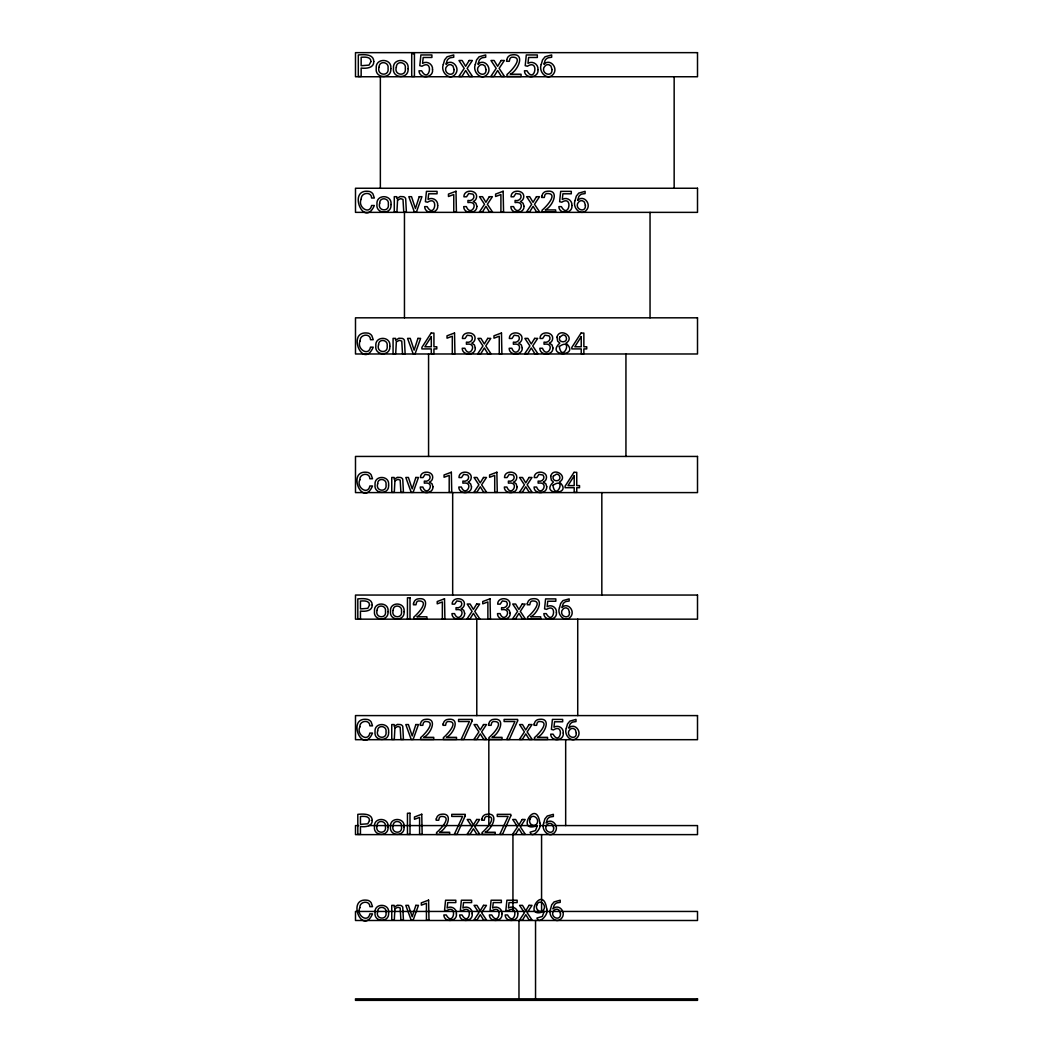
<?xml version="1.0" encoding="UTF-8"?>
<svg xmlns="http://www.w3.org/2000/svg" width="1053" height="1053" viewBox="0 0 1053 1053"><rect width="100%" height="100%" fill="white"/><g stroke="black" fill="none" stroke-linecap="round" stroke-linejoin="round"><path stroke-width="1.5" d="M358.783 825.578L355.493 825.578L355.493 834.621L697.507 834.621L697.507 825.578L539.518 825.578M368.642 825.578L536.24 825.578M538.004 911.45L355.493 911.45L355.493 920.493L697.507 920.493L697.507 911.45L542.94 911.45M674.157 76.751L674.157 188.25M650.043 212.364L650.043 317.822M625.943 353.979L625.943 456.436M601.829 492.593L601.829 595.05M577.728 619.164L577.728 715.592M565.672 739.693L565.672 825.578M541.571 834.621L541.571 911.45M535.543 920.493L535.543 998.849M518.971 920.493L518.971 998.849M512.943 834.621L512.943 911.45M488.829 739.693L488.829 825.578M476.785 619.164L476.785 715.592M452.672 492.593L452.672 595.05M428.571 353.979L428.571 456.436M404.457 212.364L404.457 317.822M380.357 76.751L380.357 188.25M539.899 823.077C542.453 828.145 531.778 839.438 530.133 832.199L535.503 830.567L537.346 825.552C514.864 834.345 536.148 796.687 539.899 823.077M546.731 908.963C549.297 914.017 538.609 925.311 536.964 918.084L542.334 916.439L544.177 911.437C521.709 920.23 542.979 882.572 546.731 908.963M361.245 199.07C357.178 206.704 369.485 215.575 371.604 205.506L374.355 205.506C363.746 229.488 346.661 187.21 369.721 191.541A6.555 6.555 0 0 1 372.933 193.936L374.355 198.017L371.604 198.017C371.551 191.041 360.679 192.567 361.245 199.07M360.192 340.764C356.125 348.359 368.379 357.191 370.498 347.161L373.236 347.161C362.666 371.051 345.66 328.944 368.616 333.261A6.529 6.529 0 0 1 371.814 335.644L373.236 339.711L370.498 339.711C370.445 332.761 359.613 334.275 360.192 340.764M379.067 67.234C376.316 75.566 389.452 76.922 388.057 68.327C389.32 61.758 378.975 60.284 379.067 67.234M359.863 479.773C355.927 487.144 367.813 495.7 369.866 485.986L372.525 485.986C362.271 509.139 345.779 468.309 368.05 472.494A6.331 6.331 0 0 1 371.143 474.811L372.525 478.76L369.866 478.76C369.814 472.02 359.31 473.481 359.863 479.773M379.685 203.19C377.04 211.205 389.689 212.522 388.346 204.243C389.557 197.911 379.606 196.49 379.685 203.19M378.553 344.857C375.908 352.847 388.504 354.15 387.175 345.897C388.373 339.606 378.461 338.184 378.553 344.857M359.863 726.873C355.927 734.231 367.813 742.799 369.866 733.072L372.525 733.072C362.271 756.238 345.779 715.408 368.05 719.594A6.331 6.331 0 0 1 371.143 721.91L372.525 725.846L369.866 725.846C369.814 719.12 359.31 720.581 359.863 726.873M396.323 67.234C393.559 75.566 406.708 76.922 405.313 68.327C406.563 61.758 396.231 60.284 396.323 67.234M377.672 483.748C375.118 491.488 387.333 492.751 386.03 484.762C387.201 478.654 377.579 477.285 377.672 483.748M359.863 907.673C355.927 915.031 367.813 923.599 369.866 913.872L372.525 913.872C362.271 937.038 345.779 896.208 368.05 900.394A6.331 6.331 0 0 1 371.143 902.711L372.525 906.659L369.866 906.659C369.814 899.92 359.31 901.381 359.863 907.673M377.106 610.306C374.552 618.058 386.767 619.322 385.477 611.319C386.635 605.212 377.027 603.843 377.106 610.306M377.672 730.848C375.118 738.587 387.333 739.851 386.03 731.848C387.201 725.754 377.579 724.372 377.672 730.848M377.106 825.763C374.552 833.515 386.767 834.766 385.477 826.776C386.635 820.669 377.027 819.3 377.106 825.763M393.151 610.306C390.584 618.058 402.799 619.322 401.509 611.319C402.68 605.212 393.059 603.843 393.151 610.306M377.672 911.648C375.118 919.387 387.333 920.651 386.03 912.648C387.201 906.554 377.579 905.172 377.672 911.648M393.151 825.763C390.584 833.515 402.799 834.766 401.509 826.776C402.68 820.669 393.059 819.3 393.151 825.763M443.326 64.43C440.101 72.104 450.013 81.831 455.738 73.684C460.174 67.431 451.829 58.126 445.959 64.299L447.301 60.153A6.305 6.305 0 0 1 450.368 57.757L453.738 57.257L453.738 54.94L447.13 56.77L444.59 59.903L443.326 64.43M475.311 64.43C472.073 72.104 481.984 81.831 487.723 73.684C492.159 67.431 483.814 58.126 477.944 64.299L479.286 60.153A6.305 6.305 0 0 1 482.34 57.757L485.709 57.257L485.709 54.94L479.102 56.77L476.575 59.903L475.311 64.43M541.255 64.43C538.03 72.104 547.942 81.831 553.681 73.684C558.116 67.431 549.758 58.126 543.901 64.299L545.23 60.153A6.305 6.305 0 0 1 548.297 57.757L551.667 57.257L551.667 54.94L545.059 56.77L542.532 59.903L541.255 64.43M575.083 200.491C571.976 207.875 581.519 217.247 587.034 209.402C591.312 203.387 583.27 194.41 577.623 200.373L578.913 196.371A6.068 6.068 0 0 1 581.861 194.068L585.099 193.581L585.099 191.356L578.742 193.12L576.307 196.121L575.083 200.491M543.69 823.156C540.689 830.29 549.903 839.333 555.234 831.752C559.367 825.947 551.601 817.286 546.138 823.038L547.389 819.181A5.857 5.857 0 0 1 550.232 816.957L553.365 816.483L553.365 814.338L547.231 816.036L544.875 818.944L543.69 823.156M559.485 607.699C556.484 614.834 565.698 623.876 571.029 616.308C575.149 610.503 567.396 601.842 561.933 607.581L563.184 603.724A5.857 5.857 0 0 1 566.027 601.5L569.16 601.039L569.16 598.881L563.013 600.579L560.67 603.487L559.485 607.699M550.535 909.042C547.534 916.163 556.747 925.205 562.078 917.637C566.198 911.832 558.445 903.171 552.983 908.923L554.233 905.067A5.857 5.857 0 0 1 557.076 902.842L560.209 902.368L560.209 900.21L554.062 901.921L551.706 904.817L550.535 909.042M566.33 728.242C563.329 735.363 572.542 744.405 577.873 736.837C581.993 731.032 574.227 722.371 568.778 728.123L570.015 724.267A5.857 5.857 0 0 1 572.871 722.029L576.004 721.568L576.004 719.41L569.857 721.121L567.501 724.016L566.33 728.242M432.533 69.603C433.731 78.185 419.239 79.33 419.015 70.801L421.608 70.801C429.176 84.556 434.428 58.415 421.977 66.234L419.792 65.681L420.884 54.953L431.901 54.953L431.901 57.481L423.201 57.481L422.556 63.351C427.057 60.455 433.191 64.299 432.533 69.603M437.679 205.48C438.825 213.733 424.872 214.838 424.662 206.625L427.149 206.625C434.441 219.866 439.509 194.687 427.505 202.229L425.399 201.689L426.452 191.37L437.061 191.37L437.061 193.791L428.689 193.791L428.058 199.438C432.401 196.661 438.311 200.373 437.679 205.48M456.41 913.846C457.529 921.823 444.05 922.889 443.853 914.965L446.248 914.965C453.29 927.746 458.173 903.435 446.59 910.713L444.563 910.2L445.577 900.223L455.817 900.223L455.817 902.579L447.736 902.579L447.13 908.028C451.316 905.33 457.028 908.923 456.41 913.846M472.205 913.846C473.31 921.823 459.845 922.889 459.648 914.965L462.043 914.965C469.085 927.746 473.968 903.435 462.385 910.713L460.358 910.2L461.372 900.223L471.612 900.223L471.612 902.579L463.531 902.579L462.925 908.028C467.111 905.33 472.823 908.923 472.205 913.846M537.951 69.603C539.149 78.185 524.657 79.33 524.447 70.801L527.026 70.801C534.595 84.556 539.86 58.415 527.395 66.234L525.21 65.681L526.303 54.953L537.32 54.953L537.32 57.481L528.619 57.481L527.974 63.351C532.476 60.455 538.609 64.299 537.951 69.603M501.939 913.846C503.044 921.823 489.566 922.889 489.369 914.965L491.777 914.965C498.819 927.746 503.703 903.435 492.12 910.713L490.093 910.2L491.106 900.223L501.346 900.223L501.346 902.579L493.265 902.579L492.659 908.028C496.845 905.33 502.544 908.923 501.939 913.846M517.734 913.846C518.839 921.823 505.361 922.889 505.164 914.965L507.572 914.965C514.601 927.746 519.498 903.435 507.915 910.713L505.874 910.2L506.901 900.223L517.141 900.223L517.141 902.579L509.047 902.579L508.441 908.028C512.627 905.33 518.339 908.923 517.734 913.846M571.897 205.48C573.056 213.733 559.09 214.838 558.88 206.625L561.381 206.625C568.659 219.866 573.727 194.687 561.736 202.229L559.63 201.689L560.683 191.37L571.292 191.37L571.292 193.791L562.907 193.791L562.289 199.438C566.619 196.661 572.529 200.373 571.897 205.48M556.418 612.517C557.524 620.493 544.046 621.56 543.848 613.623L546.257 613.623C553.299 626.417 558.182 602.105 546.599 609.384L544.559 608.858L545.586 598.894L555.826 598.894L555.826 601.237L547.731 601.237L547.139 606.686C551.324 604.001 557.024 607.581 556.418 612.517M563.25 733.046C564.369 741.022 550.89 742.089 550.693 734.165L553.088 734.165C560.13 746.946 565.027 722.634 553.43 729.913L551.403 729.4L552.417 719.423L562.671 719.423L562.671 721.779L554.576 721.779L553.97 727.228C558.156 724.53 563.868 728.123 563.25 733.046M373.776 61.522C374.105 68.155 365.904 68.735 361.153 68.037L361.153 76.461L358.31 76.461L358.31 54.953C363.482 54.493 373.789 53.703 373.776 61.522M372.196 605.001C372.499 611.174 364.864 611.701 360.455 611.056L360.455 618.888L357.809 618.888L357.809 598.894C362.614 598.459 372.196 597.735 372.196 605.001M372.196 820.458C372.499 826.618 364.864 827.158 360.455 826.513L360.455 834.345L357.809 834.345L357.809 814.351C362.614 813.916 372.196 813.192 372.196 820.458M413.526 603.474L413.421 604.777L415.961 604.777L416.554 602.369A3.33 3.33 0 0 1 418.265 600.973C430.927 600.342 416.461 615.149 413.803 617.058L413.803 618.888L426.899 618.888L426.899 616.808L416.87 616.808C424.346 613.372 431.809 595.919 417.278 599.039A5.792 5.792 0 0 0 414.421 601.237L413.526 603.474M420.371 724.003L420.252 725.32L422.793 725.32L423.385 722.911A3.33 3.33 0 0 1 425.109 721.502C437.758 720.884 423.306 735.678 420.634 737.6L420.634 739.417L433.744 739.417L433.744 737.35L423.701 737.35C431.177 733.902 438.653 716.461 424.109 719.581A5.792 5.792 0 0 0 421.253 721.766L420.371 724.003M443.116 724.003L443.01 725.32L445.551 725.32L446.143 722.911A3.33 3.33 0 0 1 447.867 721.502C460.516 720.884 446.051 735.678 443.392 737.6L443.392 739.417L456.502 739.417L456.502 737.35L446.459 737.35C453.935 733.902 461.398 716.461 446.867 719.581A5.792 5.792 0 0 0 444.011 721.766L443.116 724.003M436.284 818.918L436.166 820.234L438.706 820.234L439.298 817.826A3.33 3.33 0 0 1 441.023 816.43C453.685 815.799 439.219 830.606 436.561 832.515L436.561 834.345L449.657 834.345L449.657 832.265L439.614 832.265C447.104 828.816 454.567 811.376 440.036 814.495A5.792 5.792 0 0 0 437.166 816.694L436.284 818.918M506.677 59.876L506.559 61.298L509.283 61.298L509.915 58.705A3.58 3.58 0 0 1 511.771 57.191C525.381 56.52 509.823 72.433 506.967 74.5L506.967 76.461L521.064 76.461L521.064 74.236L510.257 74.236C518.313 70.525 526.342 51.755 510.705 55.111A6.226 6.226 0 0 0 507.625 57.481L506.677 59.876M488.645 724.003L488.539 725.32L491.08 725.32L491.672 722.911A3.33 3.33 0 0 1 493.383 721.502C506.045 720.884 491.58 735.678 488.921 737.6L488.921 739.417L502.018 739.417L502.018 737.35L491.988 737.35C499.464 733.902 506.927 716.461 492.396 719.581A5.792 5.792 0 0 0 489.54 721.766L488.645 724.003M481.813 818.918L481.695 820.234L484.235 820.234L484.828 817.826A3.33 3.33 0 0 1 486.552 816.43C499.201 815.799 484.735 830.606 482.077 832.515L482.077 834.345L495.186 834.345L495.186 832.265L485.143 832.265C492.62 828.816 500.083 811.376 485.551 814.495A5.792 5.792 0 0 0 482.695 816.694L481.813 818.918M541.782 196.108L541.663 197.464L544.296 197.464L544.901 194.976A3.449 3.449 0 0 1 546.691 193.515C559.801 192.87 544.809 208.204 542.058 210.179L542.058 212.074L555.629 212.074L555.629 209.929L545.23 209.929C552.983 206.362 560.709 188.29 545.651 191.514A5.989 5.989 0 0 0 542.703 193.791L541.782 196.108M527.329 603.474L527.224 604.777L529.764 604.777L530.357 602.369A3.33 3.33 0 0 1 532.068 600.973C544.73 600.342 530.264 615.149 527.606 617.058L527.606 618.888L540.702 618.888L540.702 616.808L530.673 616.808C538.149 613.372 545.612 595.919 531.081 599.039A5.792 5.792 0 0 0 528.224 601.237L527.329 603.474M556.971 337.223L557.669 341.198L559.827 343.081C544.862 357.02 581.085 356.954 566.001 343.094C576.004 337.039 559.367 326.891 556.971 337.223M550.68 476.351L551.351 480.194L553.444 482.024C538.939 495.542 574.056 495.476 559.433 482.037C569.133 476.167 553.009 466.321 550.68 476.351M534.174 724.003L534.055 725.32L536.596 725.32L537.188 722.911A3.33 3.33 0 0 1 538.912 721.502C551.561 720.884 537.109 735.678 534.437 737.6L534.437 739.417L547.547 739.417L547.547 737.35L537.504 737.35C544.98 733.902 552.456 716.461 537.912 719.581A5.792 5.792 0 0 0 535.056 721.766L534.174 724.003M432.941 486.749C433.428 494.305 420.108 494.568 420.265 487.052L422.819 487.052C427.281 498.201 436.311 481.103 424.333 483.169L424.333 481.089C428.018 482.261 431.967 478.378 429.229 475.021L425.122 474.376L422.99 477.575L420.45 477.575C420.318 469.506 434.928 470.823 432.428 478.997A5.107 5.107 0 0 1 429.492 482.063L432.046 483.801L432.941 486.749M476.864 206.296C477.351 214.128 463.57 214.391 463.728 206.612L466.374 206.612C470.994 218.155 480.339 200.452 467.94 202.584L467.94 200.439C471.757 201.649 475.851 197.622 473.008 194.147L468.756 193.489L466.545 196.793L463.912 196.793C463.781 188.434 478.904 189.803 476.325 198.267A5.291 5.291 0 0 1 473.297 201.452L475.93 203.242L476.864 206.296M475.311 347.951C475.798 355.743 462.07 356.006 462.241 348.267L464.873 348.267C469.467 359.757 478.773 342.12 466.426 344.252L466.426 342.12C470.23 343.317 474.298 339.316 471.468 335.854L467.242 335.196L465.044 338.487L462.425 338.487C462.293 330.168 477.351 331.524 474.785 339.961A5.265 5.265 0 0 1 471.757 343.12L474.376 344.91L475.311 347.951M471.494 486.749C471.968 494.305 458.66 494.568 458.818 487.052L461.372 487.052C465.834 498.201 474.85 481.103 462.886 483.169L462.886 481.089C466.558 482.261 470.507 478.378 467.769 475.021L463.662 474.376L461.53 477.575L458.99 477.575C458.871 469.506 473.468 470.823 470.981 478.997A5.107 5.107 0 0 1 468.045 482.063L470.599 483.801L471.494 486.749M464.649 613.307C465.136 620.862 451.829 621.125 451.974 613.609L454.527 613.609C458.99 624.758 468.019 607.66 456.041 609.726L456.041 607.647C459.727 608.818 463.675 604.935 460.938 601.579L456.831 600.934L454.699 604.132L452.158 604.132C452.027 596.064 466.637 597.38 464.136 605.554A5.107 5.107 0 0 1 461.201 608.634L463.754 610.358L464.649 613.307M524.012 206.296C524.499 214.128 510.718 214.391 510.889 206.612L513.535 206.612C518.155 218.155 527.5 200.452 515.088 202.584L515.088 200.439C518.905 201.649 522.999 197.622 520.156 194.147L515.904 193.489L513.693 196.793L511.074 196.793C510.929 188.434 526.066 189.803 523.486 198.267A5.291 5.291 0 0 1 520.445 201.452L523.078 203.242L524.012 206.296M522.262 347.951C522.749 355.743 509.02 356.006 509.178 348.267L511.824 348.267C516.418 359.757 525.723 342.12 513.377 344.252L513.377 342.12C517.168 343.317 521.248 339.316 518.418 335.854L514.18 335.196L511.995 338.487L509.362 338.487C509.231 330.168 524.302 331.524 521.722 339.961A5.265 5.265 0 0 1 518.708 343.12L521.327 344.91L522.262 347.951M517.023 486.749C517.497 494.305 504.19 494.568 504.348 487.052L506.901 487.052C511.35 498.201 520.379 481.103 508.402 483.169L508.402 481.089C512.087 482.261 516.036 478.378 513.298 475.021L509.191 474.376L507.059 477.575L504.519 477.575C504.387 469.506 518.997 470.823 516.51 478.997A5.107 5.107 0 0 1 513.574 482.063L516.115 483.801L517.023 486.749M510.178 613.307C510.652 620.862 497.345 621.125 497.503 613.609L500.057 613.609C504.519 624.758 513.535 607.66 501.57 609.726L501.57 607.647C505.243 608.818 509.191 604.935 506.454 601.579L502.347 600.934L500.228 604.132L497.687 604.132C497.556 596.064 512.153 597.38 509.665 605.554A5.107 5.107 0 0 1 506.73 608.634L509.283 610.358L510.178 613.307M552.917 347.951C553.417 355.743 539.689 356.006 539.847 348.267L542.479 348.267C547.086 359.757 556.392 342.12 544.046 344.252L544.046 342.12C547.836 343.317 551.904 339.316 549.087 335.854L544.849 335.196L542.65 338.487L540.031 338.487C539.899 330.168 554.957 331.524 552.391 339.961A5.265 5.265 0 0 1 549.363 343.12L551.996 344.91L552.917 347.951M546.744 486.749C547.231 494.305 533.924 494.568 534.068 487.052L536.622 487.052C541.084 498.201 550.114 481.103 538.136 483.169L538.136 481.089C541.821 482.261 545.77 478.378 543.032 475.021L538.925 474.376L536.793 477.575L534.253 477.575C534.121 469.506 548.731 470.823 546.231 478.997A5.107 5.107 0 0 1 543.295 482.063L545.849 483.801L546.744 486.749M390.795 68.642C391.927 79.37 374.684 78.817 376.237 68.327C375.118 57.56 392.361 58.126 390.795 68.642M390.979 204.545C392.071 214.878 375.473 214.338 376.974 204.243C375.895 193.87 392.493 194.41 390.979 204.545M408.051 68.642C409.183 79.37 391.94 78.817 393.493 68.327C392.374 57.56 409.617 58.126 408.051 68.642M389.794 346.213C390.874 356.493 374.355 355.967 375.842 345.897C374.763 335.578 391.295 336.118 389.794 346.213M388.57 485.064C389.623 495.028 373.604 494.515 375.052 484.762C374.012 474.758 390.031 475.272 388.57 485.064M388.017 611.622C389.057 621.599 373.038 621.073 374.486 611.319C373.446 601.316 389.478 601.842 388.017 611.622M388.57 732.151C389.623 742.128 373.604 741.615 375.052 731.848C374.012 721.845 390.031 722.371 388.57 732.151M404.049 611.622C405.102 621.599 389.07 621.073 390.518 611.319C389.478 601.316 405.51 601.842 404.049 611.622M388.017 827.079C389.057 837.043 373.038 836.53 374.486 826.776C373.446 816.773 389.478 817.286 388.017 827.079M388.57 912.951C389.623 922.928 373.604 922.415 375.052 912.648C374.012 902.645 390.031 903.171 388.57 912.951M404.049 827.079C405.102 837.043 389.07 836.53 390.518 826.776C389.478 816.773 405.51 817.286 404.049 827.079M454.054 69.577C454.541 77.553 443.589 74.263 445.919 67.589L447.551 65.47A4.344 4.344 0 0 1 450.987 64.72L452.987 65.997L454.054 69.577M486.038 69.577C486.525 77.553 475.561 74.263 477.891 67.589L479.536 65.47A4.344 4.344 0 0 1 482.958 64.72L484.959 65.997L486.038 69.577M551.996 69.577C552.483 77.553 541.518 74.263 543.848 67.589L545.493 65.47A4.344 4.344 0 0 1 548.916 64.72L550.916 65.997L551.996 69.577M585.415 205.44C585.876 213.127 575.333 209.955 577.57 203.532L579.15 201.492A4.186 4.186 0 0 1 582.454 200.768L584.376 201.992L585.415 205.44M569.462 612.491C569.91 619.901 559.722 616.847 561.894 610.635L563.421 608.673A4.041 4.041 0 0 1 566.606 607.963L568.462 609.16L569.462 612.491M553.667 827.948C554.128 835.358 543.94 832.304 546.099 826.092L547.626 824.117A4.041 4.041 0 0 1 550.811 823.42L552.667 824.617L553.667 827.948M576.307 733.02C576.754 740.43 566.567 737.376 568.738 731.164L570.252 729.202A4.041 4.041 0 0 1 573.451 728.505L575.307 729.69L576.307 733.02M560.512 913.82C560.959 921.243 550.772 918.177 552.943 911.964L554.47 910.003A4.041 4.041 0 0 1 557.656 909.305L559.512 910.49L560.512 913.82M530.067 818.958C527.579 824.13 535.016 828.435 537.359 822.827C539.241 817.984 531.91 813.14 530.067 818.958M536.912 904.843C534.424 910.016 541.861 914.32 544.19 908.713C546.073 903.856 538.741 899.025 536.912 904.843M559.735 337.039C557.3 343.304 568.554 343.357 566.159 337.078A3.33 3.33 0 0 0 562.947 334.946L559.735 337.039M553.351 476.167C550.995 482.235 561.907 482.287 559.591 476.206A3.225 3.225 0 0 0 556.471 474.14L553.351 476.167M370.946 61.548L369.05 65.115L361.153 65.72L361.153 57.27C364.535 57.02 370.998 56.467 370.946 61.548M369.55 605.027L367.8 608.344L360.455 608.897L360.455 601.052C363.601 600.815 369.616 600.302 369.55 605.027M369.55 820.471L367.8 823.801L360.455 824.354L360.455 816.496C363.601 816.272 369.616 815.746 369.55 820.471M559.275 346.49C562.21 364.048 574.201 336.499 559.275 346.49M552.917 485.341C555.76 502.347 567.383 475.653 552.917 485.341M419.239 196.687L415.435 208.507L411.526 196.687L408.827 196.687L414.408 212.074L416.409 212.074L421.937 196.687L419.239 196.687M417.936 338.382L414.132 350.149L410.249 338.382L407.564 338.382L413.118 353.703L415.119 353.703L420.608 338.382L417.936 338.382M415.856 477.47L412.184 488.882L408.406 477.47L405.813 477.47L411.196 492.33L413.131 492.33L418.462 477.47L415.856 477.47M415.856 724.556L412.184 735.968L408.406 724.556L405.813 724.556L411.196 739.417L413.131 739.417L418.462 724.556L415.856 724.556M415.856 905.356L412.184 916.768L408.406 905.356L405.813 905.356L411.196 920.217L413.131 920.217L418.462 905.356L415.856 905.356M472.099 720.857L463.82 739.417L461.148 739.417L469.401 721.516L458.581 721.516L458.581 719.423L472.099 719.423L472.099 720.857M465.255 815.772L456.976 834.345L454.317 834.345L462.57 816.43L451.75 816.43L451.75 814.351L465.255 814.351L465.255 815.772M517.615 720.857L509.336 739.417L506.677 739.417L514.93 721.516L504.111 721.516L504.111 719.423L517.615 719.423L517.615 720.857M510.784 815.772L502.505 834.345L499.833 834.345L508.086 816.43L497.266 816.43L497.266 814.351L510.784 814.351L510.784 815.772M431.296 336.67L424.872 346.779L431.296 346.779L431.296 336.67M581.23 336.67L574.82 346.779L581.23 346.779L581.23 336.67M574.201 475.798L567.975 485.604L574.201 485.604L574.201 475.798M469.177 60.482L465.637 66.313L462.135 60.482L458.976 60.482L464.202 68.379L458.818 76.461L461.991 76.461L465.676 70.485L469.375 76.461L472.534 76.461L467.15 68.379L472.376 60.482L469.177 60.482M501.162 60.482L497.621 66.313L494.12 60.482L490.961 60.482L496.187 68.379L490.79 76.461L493.962 76.461L497.661 70.485L501.36 76.461L504.519 76.461L499.122 68.379L504.348 60.482L501.162 60.482M489.316 196.687L485.907 202.308L482.537 196.687L479.497 196.687L484.525 204.295L479.339 212.074L482.392 212.074L485.946 206.309L489.5 212.074L492.554 212.074L487.355 204.295L492.396 196.687L489.316 196.687M536.464 196.687L533.055 202.308L529.685 196.687L526.645 196.687L531.673 204.295L526.487 212.074L529.541 212.074L533.094 206.309L536.661 212.074L539.702 212.074L534.503 204.295L539.544 196.687L536.464 196.687M487.71 338.382L484.314 343.976L480.958 338.382L477.93 338.382L482.945 345.95L477.772 353.703L480.813 353.703L484.354 347.964L487.894 353.703L490.935 353.703L485.762 345.95L490.777 338.382L487.71 338.382M534.661 338.382L531.265 343.976L527.908 338.382L524.881 338.382L529.896 345.95L524.723 353.703L527.764 353.703L531.304 347.964L534.845 353.703L537.872 353.703L532.713 345.95L537.728 338.382L534.661 338.382M483.524 477.47L480.221 482.893L476.97 477.47L474.034 477.47L478.891 484.814L473.876 492.33L476.838 492.33L480.273 486.762L483.696 492.33L486.644 492.33L481.629 484.814L486.486 477.47L483.524 477.47M529.04 477.47L525.75 482.893L522.499 477.47L519.563 477.47L524.42 484.814L519.405 492.33L522.354 492.33L525.789 486.762L529.225 492.33L532.16 492.33L527.145 484.814L532.015 477.47L529.04 477.47M476.68 604.027L473.389 609.45L470.138 604.027L467.19 604.027L472.06 611.372L467.045 618.888L469.993 618.888L473.429 613.32L476.864 618.888L479.799 618.888L474.785 611.372L479.655 604.027L476.68 604.027M522.209 604.027L518.905 609.45L515.654 604.027L512.719 604.027L517.576 611.372L512.561 618.888L515.522 618.888L518.958 613.32L522.38 618.888L525.329 618.888L520.314 611.372L525.171 604.027L522.209 604.027M483.524 724.556L480.221 729.992L476.97 724.556L474.034 724.556L478.891 731.914L473.876 739.417L476.838 739.417L480.273 733.862L483.696 739.417L486.644 739.417L481.629 731.914L486.486 724.556L483.524 724.556M529.04 724.556L525.75 729.992L522.499 724.556L519.563 724.556L524.42 731.914L519.405 739.417L522.354 739.417L525.789 733.862L529.225 739.417L532.16 739.417L527.145 731.914L532.015 724.556L529.04 724.556M476.68 819.484L473.389 824.907L470.138 819.484L467.19 819.484L472.06 826.829L467.045 834.345L469.993 834.345L473.429 828.777L476.864 834.345L479.799 834.345L474.785 826.829L479.655 819.484L476.68 819.484M522.209 819.484L518.905 824.907L515.654 819.484L512.719 819.484L517.576 826.829L512.561 834.345L515.522 834.345L518.958 828.777L522.38 834.345L525.329 834.345L520.314 826.829L525.171 819.484L522.209 819.484M483.524 905.356L480.221 910.792L476.97 905.356L474.034 905.356L478.891 912.714L473.876 920.217L476.838 920.217L480.273 914.662L483.696 920.217L486.644 920.217L481.629 912.714L486.486 905.356L483.524 905.356M529.04 905.356L525.75 910.792L522.499 905.356L519.563 905.356L524.42 912.714L519.405 920.217L522.354 920.217L525.789 914.662L529.225 920.217L532.16 920.217L527.145 912.714L532.015 905.356L529.04 905.356M397.56 200.109L396.915 212.074L394.283 212.074L394.283 196.687L396.77 196.687L396.849 198.622L400.114 196.542L403.602 196.74A3.804 3.804 0 0 1 405.668 198.543L406.379 212.074L403.76 212.074L402.996 199.425L400.666 198.635L397.56 200.109M396.349 341.791L395.704 353.703L393.072 353.703L393.072 338.382L395.559 338.382L395.638 340.303L398.876 338.237L402.364 338.434A3.791 3.791 0 0 1 404.418 340.237L405.129 353.703L402.509 353.703L401.759 341.106L399.442 340.316L396.349 341.791M431.138 333.077L421.898 347.372L421.898 348.912L431.296 348.912L431.296 353.703L433.928 353.703L433.928 348.912L436.784 348.912L436.784 346.779L433.928 346.779L433.928 333.077L431.138 333.077M394.928 480.773L394.296 492.33L391.755 492.33L391.755 477.47L394.164 477.47L394.243 479.339L397.389 477.325L400.759 477.522A3.672 3.672 0 0 1 402.759 479.273L403.444 492.33L400.903 492.33L400.166 480.115L397.929 479.352L394.928 480.773M581.072 333.077L571.845 347.372L571.845 348.912L581.23 348.912L581.23 353.703L583.862 353.703L583.862 348.912L586.732 348.912L586.732 346.779L583.862 346.779L583.862 333.077L581.072 333.077M394.928 727.86L394.296 739.417L391.755 739.417L391.755 724.556L394.164 724.556L394.243 726.425L397.389 724.425L400.759 724.622A3.672 3.672 0 0 1 402.759 726.359L403.444 739.417L400.903 739.417L400.166 727.215L397.929 726.438L394.928 727.86M574.043 472.336L565.092 486.183L565.092 487.684L574.201 487.684L574.201 492.33L576.754 492.33L576.754 487.684L579.532 487.684L579.532 485.604L576.754 485.604L576.754 472.336L574.043 472.336M394.928 908.66L394.296 920.217L391.755 920.217L391.755 905.356L394.164 905.356L394.243 907.225L397.389 905.225L400.759 905.422A3.672 3.672 0 0 1 402.759 907.159L403.444 920.217L400.903 920.217L400.166 908.015L397.929 907.238L394.928 908.66M456.002 191.264L448.46 194.094L448.46 196.49L453.764 194.542L453.764 212.074L456.41 212.074L456.002 191.264M503.15 191.264L495.608 194.094L495.608 196.49L500.912 194.542L500.912 212.074L503.558 212.074L503.15 191.264M454.527 332.985L447.025 335.802L447.025 338.184L452.303 336.236L452.303 353.703L454.935 353.703L454.527 332.985M501.478 332.985L493.975 335.802L493.975 338.184L499.254 336.236L499.254 353.703L501.886 353.703L501.478 332.985M451.342 472.231L444.063 474.969L444.063 477.272L449.197 475.39L449.197 492.33L451.75 492.33L451.342 472.231M496.871 472.231L489.592 474.969L489.592 477.272L494.713 475.39L494.713 492.33L497.266 492.33L496.871 472.231M444.511 598.788L437.232 601.526L437.232 603.83L442.352 601.947L442.352 618.888L444.906 618.888L444.511 598.788M490.027 598.788L482.748 601.526L482.748 603.83L487.881 601.947L487.881 618.888L490.435 618.888L490.027 598.788M421.753 814.245L414.474 816.983L414.474 819.287L419.594 817.404L419.594 834.345L422.148 834.345L421.753 814.245M428.597 900.131L421.318 902.869L421.318 905.172L426.439 903.29L426.439 920.217L428.992 920.217L428.597 900.131M697.507 52.65L355.493 52.65L355.493 76.751L697.507 76.751L697.507 52.65M414.434 53.769L411.71 53.769L411.71 76.461L414.434 76.461L414.434 53.769M697.507 188.25L355.493 188.25L355.493 212.364L697.507 212.364L697.507 188.25M697.507 317.822L355.493 317.822L355.493 353.979L697.507 353.979L697.507 317.822M697.507 456.436L355.493 456.436L355.493 492.593L697.507 492.593L697.507 456.436M697.507 595.05L355.493 595.05L355.493 619.164L697.507 619.164L697.507 595.05M409.999 597.788L407.458 597.788L407.458 618.888L409.999 618.888L409.999 597.788M697.507 715.592L355.493 715.592L355.493 739.693L697.507 739.693L697.507 715.592M409.999 813.245L407.458 813.245L407.458 834.345L409.999 834.345L409.999 813.245M697.507 998.849L355.493 998.849L355.493 1000.35L697.507 1000.35L697.507 998.849"/></g></svg>
